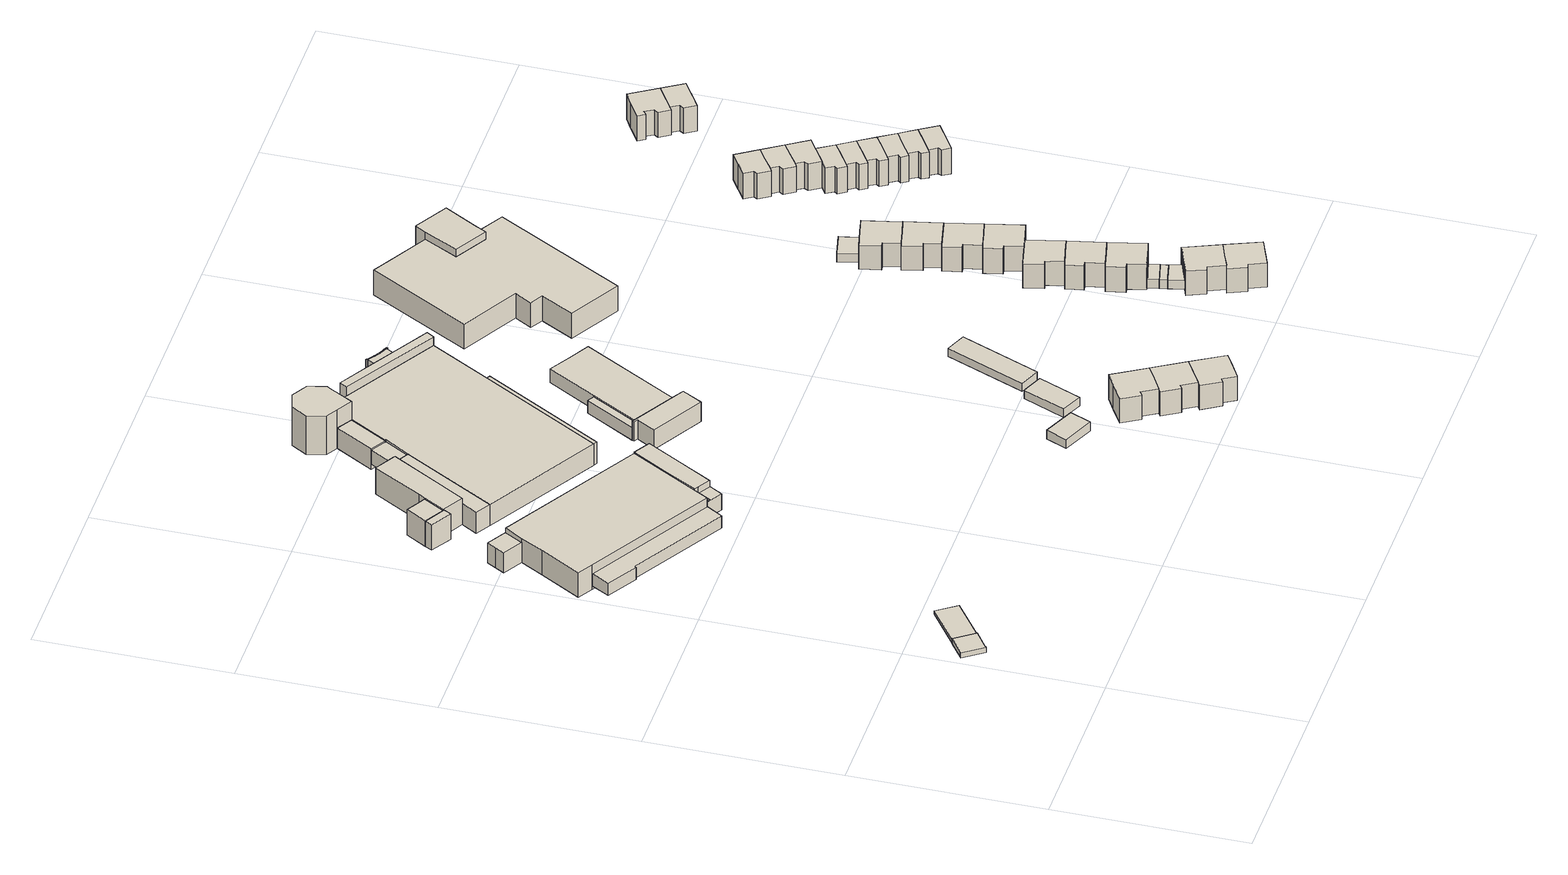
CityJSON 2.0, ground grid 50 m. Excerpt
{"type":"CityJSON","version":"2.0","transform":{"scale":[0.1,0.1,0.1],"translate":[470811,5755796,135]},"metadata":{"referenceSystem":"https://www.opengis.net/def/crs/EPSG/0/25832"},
"CityObjects":{
"building1":{"type":"Building","attributes":{"Gemeindeschluessel":"05711000","BezugspunktDach":"2000","function":"51009_1610","measuredHeight":1.53},"address":[{"country":"Germany"}],"geometry":[{"type":"Solid","lod":"1","boundaries":[[[[0,1,2,3,4,5,6]],[[7,8,9,10,11,12,13]],[[7,13,6,5]],[[8,7,5,4]],[[9,8,4,3]],[[10,9,3,2]],[[11,10,2,1]],[[12,11,1,0]],[[13,12,0,6]]]]}]},
"building2":{"type":"Building","attributes":{"Gemeindeschluessel":"05711000","BezugspunktDach":"2000","function":"31001_2010","measuredHeight":1.62},"address":[{"country":"Germany","locality":"Bielefeld","thoroughfareNumber":"6","thoroughfareName":"Industriestraße"}],"geometry":[{"type":"Solid","lod":"1","boundaries":[[[[14,15,16,17]],[[18,19,20,21]],[[18,21,17,16]],[[19,18,16,15]],[[20,19,15,14]],[[21,20,14,17]]]]}]},
"building3":{"type":"Building","attributes":{"Gemeindeschluessel":"05711000","function":"31001_2010"},"address":[{"country":"Germany","locality":"Bielefeld","thoroughfareNumber":"8","thoroughfareName":"Industriestraße"}],"children":["building3-1","building3-2","building3-3","building3-4"]},
"building3-1":{"type":"BuildingPart","attributes":{"BezugspunktDach":"2000","measuredHeight":9.18},"parents":["building3"],"geometry":[{"type":"Solid","lod":"1","boundaries":[[[[22,23,24,25,26,27,28,29,30,31,32,33]],[[34,35,36,37,38,39,40,41,42,43,44,45]],[[34,45,33,32]],[[35,34,32,31]],[[36,35,31,30]],[[37,36,30,29]],[[38,37,29,28]],[[39,38,28,27]],[[40,39,27,26]],[[41,40,26,25]],[[42,41,25,24]],[[43,42,24,23]],[[44,43,23,22]],[[45,44,22,33]]]]}]},
"building3-2":{"type":"BuildingPart","attributes":{"BezugspunktDach":"2000","measuredHeight":6.31},"parents":["building3"],"geometry":[{"type":"Solid","lod":"1","boundaries":[[[[46,47,48,49,50,51]],[[38,52,53,54,39,55]],[[38,55,51,50]],[[52,38,50,49]],[[53,52,49,48]],[[54,53,48,47]],[[39,54,47,46]],[[55,39,46,51]]]]}]},
"building3-3":{"type":"BuildingPart","attributes":{"BezugspunktDach":"2000","measuredHeight":3.59},"address":[{"country":"Germany","locality":"Bielefeld","thoroughfareNumber":"8","thoroughfareName":"Industriestraße"}],"parents":["building3"],"geometry":[{"type":"Solid","lod":"1","boundaries":[[[[56,57,58,59,60,61]],[[62,63,64,65,66,67]],[[62,67,61,60]],[[63,62,60,59]],[[64,63,59,58]],[[65,64,58,57]],[[66,65,57,56]],[[67,66,56,61]]]]}]},
"building3-4":{"type":"BuildingPart","attributes":{"BezugspunktDach":"2000","measuredHeight":4.69},"address":[{"country":"Germany","locality":"Bielefeld","thoroughfareNumber":"8","thoroughfareName":"Industriestraße"}],"parents":["building3"],"geometry":[{"type":"Solid","lod":"1","boundaries":[[[[68,69,70,71]],[[72,73,74,75]],[[72,75,71,70]],[[73,72,70,69]],[[74,73,69,68]],[[75,74,68,71]]]]}]},
"building4":{"type":"Building","attributes":{"Gemeindeschluessel":"05711000","function":"51009_1610"},"address":[{"country":"Germany"}],"children":["building4-1","building4-2"]},
"building4-1":{"type":"BuildingPart","attributes":{"BezugspunktDach":"2000","measuredHeight":7.97},"parents":["building4"],"geometry":[{"type":"Solid","lod":"1","boundaries":[[[[76,77,78,79,80,81,82]],[[83,84,85,86,87,88,89]],[[83,89,82,81]],[[84,83,81,80]],[[85,84,80,79]],[[86,85,79,78]],[[87,86,78,77]],[[88,87,77,76]],[[89,88,76,82]]]]}]},
"building4-2":{"type":"BuildingPart","attributes":{"BezugspunktDach":"2000","measuredHeight":4.67},"parents":["building4"],"geometry":[{"type":"Solid","lod":"1","boundaries":[[[[90,91,92,93,94,95]],[[96,97,98,99,84,83]],[[96,83,95,94]],[[97,96,94,93]],[[98,97,93,92]],[[99,98,92,91]],[[84,99,91,90]],[[83,84,90,95]]]]}]},
"building5":{"type":"Building","attributes":{"Gemeindeschluessel":"05711000","function":"31001_2010"},"address":[{"country":"Germany","locality":"Bielefeld","thoroughfareNumber":"12","thoroughfareName":"Industriestraße"}],"children":["building5-1","building5-2","building5-3","building5-4","building5-5","building5-6","building5-7","building5-8","building5-9","building5-10","building5-11","building5-12","building5-13"]},
"building5-1":{"type":"BuildingPart","attributes":{"BezugspunktDach":"2000","measuredHeight":6.26},"parents":["building5"],"geometry":[{"type":"Solid","lod":"1","boundaries":[[[[100,101,102,103,104,105,106,107,108]],[[109,110,111,112,113,114,115,116,117]],[[109,117,108,107]],[[110,109,107,106]],[[111,110,106,105]],[[112,111,105,104]],[[113,112,104,103]],[[114,113,103,102]],[[115,114,102,101]],[[116,115,101,100]],[[117,116,100,108]]]]}]},
"building5-2":{"type":"BuildingPart","attributes":{"BezugspunktDach":"2000","measuredHeight":6.13},"parents":["building5"],"geometry":[{"type":"Solid","lod":"1","boundaries":[[[[118,119,120,121,122]],[[110,123,124,125,111]],[[110,111,122,121]],[[123,110,121,120]],[[124,123,120,119]],[[125,124,119,118]],[[111,125,118,122]]]]}]},
"building5-3":{"type":"BuildingPart","attributes":{"BezugspunktDach":"2000","measuredHeight":6.28},"parents":["building5"],"geometry":[{"type":"Solid","lod":"1","boundaries":[[[[108,107,126,127]],[[128,109,117,129]],[[128,129,127,126]],[[109,128,126,107]],[[117,109,107,108]],[[129,117,108,127]]]]}]},
"building5-4":{"type":"BuildingPart","attributes":{"BezugspunktDach":"2000","measuredHeight":8.84},"parents":["building5"],"geometry":[{"type":"Solid","lod":"1","boundaries":[[[[130,131,132,133,134,135]],[[116,115,136,137,138,139]],[[116,139,135,134]],[[115,116,134,133]],[[136,115,133,132]],[[137,136,132,131]],[[138,137,131,130]],[[139,138,130,135]]]]}]},
"building5-5":{"type":"BuildingPart","attributes":{"BezugspunktDach":"2000","measuredHeight":7.76},"parents":["building5"],"geometry":[{"type":"Solid","lod":"1","boundaries":[[[[140,141,142,143,144,145,146,147]],[[124,148,149,150,151,152,153,125]],[[124,125,147,146]],[[148,124,146,145]],[[149,148,145,144]],[[150,149,144,143]],[[151,150,143,142]],[[152,151,142,141]],[[153,152,141,140]],[[125,153,140,147]]]]}]},
"building5-6":{"type":"BuildingPart","attributes":{"BezugspunktDach":"2000","measuredHeight":7.44},"parents":["building5"],"geometry":[{"type":"Solid","lod":"1","boundaries":[[[[154,155,156,157,158]],[[149,159,160,161,150]],[[149,150,158,157]],[[159,149,157,156]],[[160,159,156,155]],[[161,160,155,154]],[[150,161,154,158]]]]}]},
"building5-7":{"type":"BuildingPart","attributes":{"BezugspunktDach":"2000","measuredHeight":7.43},"parents":["building5"],"geometry":[{"type":"Solid","lod":"1","boundaries":[[[[156,162,163,164]],[[165,166,159,148]],[[165,148,164,163]],[[166,165,163,162]],[[159,166,162,156]],[[148,159,156,164]]]]}]},
"building5-8":{"type":"BuildingPart","attributes":{"BezugspunktDach":"2000","measuredHeight":5.98},"parents":["building5"],"geometry":[{"type":"Solid","lod":"1","boundaries":[[[[167,168,169,170]],[[113,171,172,173]],[[113,173,170,169]],[[171,113,169,168]],[[172,171,168,167]],[[173,172,167,170]]]]}]},
"building5-9":{"type":"BuildingPart","attributes":{"BezugspunktDach":"2000","measuredHeight":11.4},"parents":["building5"],"geometry":[{"type":"Solid","lod":"1","boundaries":[[[[174,175,176,177,178,179,180,181,182]],[[114,173,172,183,184,185,186,187,188]],[[114,188,182,181]],[[173,114,181,180]],[[172,173,180,179]],[[183,172,179,178]],[[184,183,178,177]],[[185,184,177,176]],[[186,185,176,175]],[[187,186,175,174]],[[188,187,174,182]]]]}]},
"building5-10":{"type":"BuildingPart","attributes":{"BezugspunktDach":"2000","measuredHeight":8.79},"parents":["building5"],"geometry":[{"type":"Solid","lod":"1","boundaries":[[[[189,190,191,192,193,194,195,196,197,198,199,200,201,202,203]],[[138,137,204,205,206,207,208,209,210,211,212,213,214,215,216]],[[138,216,203,202]],[[137,138,202,201]],[[204,137,201,200]],[[205,204,200,199]],[[206,205,199,198]],[[207,206,198,197]],[[208,207,197,196]],[[209,208,196,195]],[[210,209,195,194]],[[211,210,194,193]],[[212,211,193,192]],[[213,212,192,191]],[[214,213,191,190]],[[215,214,190,189]],[[216,215,189,203]]]]}]},
"building5-11":{"type":"BuildingPart","attributes":{"BezugspunktDach":"2000","measuredHeight":3.39},"address":[{"country":"Germany","locality":"Bielefeld","thoroughfareNumber":"12","thoroughfareName":"Industriestraße"}],"parents":["building5"],"geometry":[{"type":"Solid","lod":"1","boundaries":[[[[217,218,219,220,221]],[[222,223,224,225,226]],[[222,226,221,220]],[[223,222,220,219]],[[224,223,219,218]],[[225,224,218,217]],[[226,225,217,221]]]]}]},
"building5-12":{"type":"BuildingPart","attributes":{"BezugspunktDach":"2000","measuredHeight":7.28},"address":[{"country":"Germany","locality":"Bielefeld","thoroughfareNumber":"12","thoroughfareName":"Industriestraße"}],"parents":["building5"],"geometry":[{"type":"Solid","lod":"1","boundaries":[[[[227,228,229,230,231,232,233,234,235,236,237,238,239,240,241,242,243,200,199,198,197,196,195,194,193,192,191,190,189,203,244,245,246]],[[247,248,249,250,251,252,253,254,255,256,257,258,259,260,261,262,263,264,265,266,267,268,269,270,271,272,273,274,275,276,277,278,279]],[[247,279,246,245]],[[248,247,245,244]],[[249,248,244,203]],[[250,249,203,189]],[[251,250,189,190]],[[252,251,190,191]],[[253,252,191,192]],[[254,253,192,193]],[[255,254,193,194]],[[256,255,194,195]],[[257,256,195,196]],[[258,257,196,197]],[[259,258,197,198]],[[260,259,198,199]],[[261,260,199,200]],[[262,261,200,243]],[[263,262,243,242]],[[264,263,242,241]],[[265,264,241,240]],[[266,265,240,239]],[[267,266,239,238]],[[268,267,238,237]],[[269,268,237,236]],[[270,269,236,235]],[[271,270,235,234]],[[272,271,234,233]],[[273,272,233,232]],[[274,273,232,231]],[[275,274,231,230]],[[276,275,230,229]],[[277,276,229,228]],[[278,277,228,227]],[[279,278,227,246]]]]}]},
"building5-13":{"type":"BuildingPart","attributes":{"BezugspunktDach":"2000","measuredHeight":4.72},"address":[{"country":"Germany","locality":"Bielefeld","thoroughfareNumber":"12","thoroughfareName":"Industriestraße"}],"parents":["building5"],"geometry":[{"type":"Solid","lod":"1","boundaries":[[[[280,281,282,283]],[[284,285,286,287]],[[284,287,283,282]],[[285,284,282,281]],[[286,285,281,280]],[[287,286,280,283]]]]}]},
"building6":{"type":"Building","attributes":{"Gemeindeschluessel":"05711000","BezugspunktDach":"2000","function":"31001_2460","measuredHeight":2.62},"address":[{"country":"Germany"}],"geometry":[{"type":"Solid","lod":"1","boundaries":[[[[288,289,290,291]],[[292,293,294,295]],[[292,295,291,290]],[[293,292,290,289]],[[294,293,289,288]],[[295,294,288,291]]]]}]},
"building7":{"type":"Building","attributes":{"Gemeindeschluessel":"05711000","function":"31001_2100"},"address":[{"country":"Germany","locality":"Bielefeld","thoroughfareNumber":"3","thoroughfareName":"Henleinstraße"}],"children":["building7-1","building7-2"]},
"building7-1":{"type":"BuildingPart","attributes":{"BezugspunktDach":"2000","measuredHeight":5.73},"parents":["building7"],"geometry":[{"type":"Solid","lod":"1","boundaries":[[[[296,297,298,299,300,301,302,303]],[[304,305,306,307,308,309,310,311]],[[304,311,303,302]],[[305,304,302,301]],[[306,305,301,300]],[[307,306,300,299]],[[308,307,299,298]],[[309,308,298,297]],[[310,309,297,296]],[[311,310,296,303]]]]}]},
"building7-2":{"type":"BuildingPart","attributes":{"BezugspunktDach":"2000","measuredHeight":3.79},"parents":["building7"],"geometry":[{"type":"Solid","lod":"1","boundaries":[[[[312,313,314,315]],[[309,308,316,317]],[[309,317,315,314]],[[308,309,314,313]],[[316,308,313,312]],[[317,316,312,315]]]]}]},
"building8":{"type":"Building","attributes":{"Gemeindeschluessel":"05711000","BezugspunktDach":"2000","function":"31001_1010","measuredHeight":8.88},"address":[{"country":"Germany","locality":"Bielefeld","thoroughfareNumber":"20","thoroughfareName":"Murgweg"}],"geometry":[{"type":"Solid","lod":"1","boundaries":[[[[318,319,320,321,322,323,324,325]],[[326,327,328,329,330,331,332,333]],[[326,333,325,324]],[[327,326,324,323]],[[328,327,323,322]],[[329,328,322,321]],[[330,329,321,320]],[[331,330,320,319]],[[332,331,319,318]],[[333,332,318,325]]]]}]},
"building9":{"type":"Building","attributes":{"Gemeindeschluessel":"05711000","BezugspunktDach":"2000","function":"31001_2460","measuredHeight":2.52},"address":[{"country":"Germany"}],"geometry":[{"type":"Solid","lod":"1","boundaries":[[[[334,335,336,337]],[[338,339,340,341]],[[338,341,337,336]],[[339,338,336,335]],[[340,339,335,334]],[[341,340,334,337]]]]}]},
"building10":{"type":"Building","attributes":{"Gemeindeschluessel":"05711000","BezugspunktDach":"2000","function":"31001_1010","measuredHeight":8.74},"address":[{"country":"Germany","locality":"Bielefeld","thoroughfareNumber":"18","thoroughfareName":"Murgweg"}],"geometry":[{"type":"Solid","lod":"1","boundaries":[[[[325,324,323,342,343,344,345,346,347]],[[348,349,350,351,352,353,354,355,356]],[[348,356,347,346]],[[349,348,346,345]],[[350,349,345,344]],[[351,350,344,343]],[[352,351,343,342]],[[353,352,342,323]],[[354,353,323,324]],[[355,354,324,325]],[[356,355,325,347]]]]}]},
"building11":{"type":"Building","attributes":{"Gemeindeschluessel":"05711000","BezugspunktDach":"2000","function":"31001_1010","measuredHeight":8.73},"address":[{"country":"Germany","locality":"Bielefeld","thoroughfareNumber":"16","thoroughfareName":"Murgweg"}],"geometry":[{"type":"Solid","lod":"1","boundaries":[[[[347,346,345,357,358,359,360,361,362]],[[363,364,365,366,367,349,348,356,368]],[[363,368,362,361]],[[364,363,361,360]],[[365,364,360,359]],[[366,365,359,358]],[[367,366,358,357]],[[349,367,357,345]],[[348,349,345,346]],[[356,348,346,347]],[[368,356,347,362]]]]}]},
"building12":{"type":"Building","attributes":{"Gemeindeschluessel":"05711000","BezugspunktDach":"2000","function":"31001_2100","measuredHeight":4.69},"address":[{"country":"Germany","locality":"Bielefeld","thoroughfareNumber":"3","thoroughfareName":"Henleinstraße"}],"geometry":[{"type":"Solid","lod":"1","boundaries":[[[[369,370,371,372,373,374,375]],[[376,377,378,379,380,381,382]],[[376,382,375,374]],[[377,376,374,373]],[[378,377,373,372]],[[379,378,372,371]],[[380,379,371,370]],[[381,380,370,369]],[[382,381,369,375]]]]}]},
"building13":{"type":"Building","attributes":{"Gemeindeschluessel":"05711000","BezugspunktDach":"2000","function":"31001_2460","measuredHeight":2.46},"address":[{"country":"Germany"}],"geometry":[{"type":"Solid","lod":"1","boundaries":[[[[383,384,385,386]],[[387,388,389,390]],[[387,390,386,385]],[[388,387,385,384]],[[389,388,384,383]],[[390,389,383,386]]]]}]},
"building14":{"type":"Building","attributes":{"Gemeindeschluessel":"05711000","BezugspunktDach":"2000","function":"31001_2100","measuredHeight":7.25},"address":[{"country":"Germany","locality":"Bielefeld","thoroughfareNumber":"1","thoroughfareName":"Henleinstraße"}],"geometry":[{"type":"Solid","lod":"1","boundaries":[[[[391,392,393,394,395,396,397,398,399,400,401,402]],[[403,404,405,406,407,408,409,410,411,412,413,414]],[[403,414,402,401]],[[404,403,401,400]],[[405,404,400,399]],[[406,405,399,398]],[[407,406,398,397]],[[408,407,397,396]],[[409,408,396,395]],[[410,409,395,394]],[[411,410,394,393]],[[412,411,393,392]],[[413,412,392,391]],[[414,413,391,402]]]]}]},
"building15":{"type":"Building","attributes":{"Gemeindeschluessel":"05711000","BezugspunktDach":"2000","function":"31001_1010","measuredHeight":8.73},"address":[{"country":"Germany","locality":"Bielefeld","thoroughfareNumber":"79","thoroughfareName":"Mainweg"}],"geometry":[{"type":"Solid","lod":"1","boundaries":[[[[415,416,417,418,419,420,421,422,423,424,425]],[[426,427,428,429,430,431,432,433,434,435,436]],[[426,436,425,424]],[[427,426,424,423]],[[428,427,423,422]],[[429,428,422,421]],[[430,429,421,420]],[[431,430,420,419]],[[432,431,419,418]],[[433,432,418,417]],[[434,433,417,416]],[[435,434,416,415]],[[436,435,415,425]]]]}]},
"building16":{"type":"Building","attributes":{"Gemeindeschluessel":"05711000","BezugspunktDach":"2000","function":"31001_2460","measuredHeight":2.53},"address":[{"country":"Germany","locality":"Bielefeld","thoroughfareNumber":"4","thoroughfareName":"Mainweg"}],"geometry":[{"type":"Solid","lod":"1","boundaries":[[[[437,438,439,440,441,442]],[[432,443,444,445,435,433]],[[432,433,442,441]],[[443,432,441,440]],[[444,443,440,439]],[[445,444,439,438]],[[435,445,438,437]],[[433,435,437,442]]]]}]},
"building17":{"type":"Building","attributes":{"Gemeindeschluessel":"05711000","BezugspunktDach":"2000","function":"51009_1610","measuredHeight":2.51},"address":[{"country":"Germany"}],"geometry":[{"type":"Solid","lod":"1","boundaries":[[[[438,446,447,448,440,439]],[[443,449,450,451,445,444]],[[443,444,439,440]],[[449,443,440,448]],[[450,449,448,447]],[[451,450,447,446]],[[445,451,446,438]],[[444,445,438,439]]]]}]},
"building18":{"type":"Building","attributes":{"Gemeindeschluessel":"05711000","BezugspunktDach":"2000","function":"31001_2460","measuredHeight":2.51},"address":[{"country":"Germany"}],"geometry":[{"type":"Solid","lod":"1","boundaries":[[[[446,452,453,454,448,447]],[[449,455,456,457,451,450]],[[449,450,447,448]],[[455,449,448,454]],[[456,455,454,453]],[[457,456,453,452]],[[451,457,452,446]],[[450,451,446,447]]]]}]},
"building19":{"type":"Building","attributes":{"Gemeindeschluessel":"05711000","BezugspunktDach":"2000","function":"31001_1010","measuredHeight":8.75},"address":[{"country":"Germany","locality":"Bielefeld","thoroughfareNumber":"77","thoroughfareName":"Mainweg"}],"geometry":[{"type":"Solid","lod":"1","boundaries":[[[[423,422,458,459,460,461,462,463,424]],[[464,465,466,467,468,469,428,427,426]],[[464,426,424,463]],[[465,464,463,462]],[[466,465,462,461]],[[467,466,461,460]],[[468,467,460,459]],[[469,468,459,458]],[[428,469,458,422]],[[427,428,422,423]],[[426,427,423,424]]]]}]},
"building20":{"type":"Building","attributes":{"Gemeindeschluessel":"05711000","BezugspunktDach":"2000","function":"31001_1010","measuredHeight":9.05},"address":[{"country":"Germany","locality":"Bielefeld","thoroughfareNumber":"81","thoroughfareName":"Mainweg"}],"geometry":[{"type":"Solid","lod":"1","boundaries":[[[[470,471,472,473,474,475,476,477,478,479,480,481]],[[482,483,484,485,486,487,488,489,490,491,492,493]],[[482,493,481,480]],[[483,482,480,479]],[[484,483,479,478]],[[485,484,478,477]],[[486,485,477,476]],[[487,486,476,475]],[[488,487,475,474]],[[489,488,474,473]],[[490,489,473,472]],[[491,490,472,471]],[[492,491,471,470]],[[493,492,470,481]]]]}]},
"building21":{"type":"Building","attributes":{"Gemeindeschluessel":"05711000","BezugspunktDach":"2000","function":"31001_1010","measuredHeight":8.74},"address":[{"country":"Germany","locality":"Bielefeld","thoroughfareNumber":"83","thoroughfareName":"Mainweg"}],"geometry":[{"type":"Solid","lod":"1","boundaries":[[[[494,495,496,497,498,471,470,481,499]],[[500,501,502,503,504,505,506,507,508]],[[500,508,499,481]],[[501,500,481,470]],[[502,501,470,471]],[[503,502,471,498]],[[504,503,498,497]],[[505,504,497,496]],[[506,505,496,495]],[[507,506,495,494]],[[508,507,494,499]]]]}]},
"building22":{"type":"Building","attributes":{"Gemeindeschluessel":"05711000","BezugspunktDach":"2000","function":"31001_1010","measuredHeight":8.76},"address":[{"country":"Germany","locality":"Bielefeld","thoroughfareNumber":"85","thoroughfareName":"Mainweg"}],"geometry":[{"type":"Solid","lod":"1","boundaries":[[[[509,510,511,512,513,495,494,499,514]],[[508,507,506,515,516,517,518,519,520]],[[508,520,514,499]],[[507,508,499,494]],[[506,507,494,495]],[[515,506,495,513]],[[516,515,513,512]],[[517,516,512,511]],[[518,517,511,510]],[[519,518,510,509]],[[520,519,509,514]]]]}]},
"building23":{"type":"Building","attributes":{"Gemeindeschluessel":"05711000","BezugspunktDach":"2000","function":"31001_1010","measuredHeight":8.94},"address":[{"country":"Germany","locality":"Bielefeld","thoroughfareNumber":"87","thoroughfareName":"Mainweg"}],"geometry":[{"type":"Solid","lod":"1","boundaries":[[[[521,522,523,524,525,526,527,528,529,530]],[[531,532,520,519,533,534,535,536,537,538]],[[531,538,530,529]],[[532,531,529,528]],[[520,532,528,527]],[[519,520,527,526]],[[533,519,526,525]],[[534,533,525,524]],[[535,534,524,523]],[[536,535,523,522]],[[537,536,522,521]],[[538,537,521,530]]]]}]},
"building24":{"type":"Building","attributes":{"Gemeindeschluessel":"05711000","BezugspunktDach":"2000","function":"31001_1010","measuredHeight":8.71},"address":[{"country":"Germany","locality":"Bielefeld","thoroughfareNumber":"89","thoroughfareName":"Mainweg"}],"geometry":[{"type":"Solid","lod":"1","boundaries":[[[[539,540,541,542,543,522,521,530,544]],[[545,546,547,548,549,550,551,552,553]],[[545,553,544,530]],[[546,545,530,521]],[[547,546,521,522]],[[548,547,522,543]],[[549,548,543,542]],[[550,549,542,541]],[[551,550,541,540]],[[552,551,540,539]],[[553,552,539,544]]]]}]},
"building25":{"type":"Building","attributes":{"Gemeindeschluessel":"05711000","BezugspunktDach":"2000","function":"31001_1010","measuredHeight":8.71},"address":[{"country":"Germany","locality":"Bielefeld","thoroughfareNumber":"91","thoroughfareName":"Mainweg"}],"geometry":[{"type":"Solid","lod":"1","boundaries":[[[[554,555,556,557,558,540,539,544,559]],[[553,552,551,560,561,562,563,564,565]],[[553,565,559,544]],[[552,553,544,539]],[[551,552,539,540]],[[560,551,540,558]],[[561,560,558,557]],[[562,561,557,556]],[[563,562,556,555]],[[564,563,555,554]],[[565,564,554,559]]]]}]},
"building26":{"type":"Building","attributes":{"Gemeindeschluessel":"05711000","BezugspunktDach":"2000","function":"31001_1010","measuredHeight":8.65},"address":[{"country":"Germany","locality":"Bielefeld","thoroughfareNumber":"93","thoroughfareName":"Mainweg"}],"geometry":[{"type":"Solid","lod":"1","boundaries":[[[[566,567,568,569,570,571,572,573,574,575]],[[565,564,563,576,577,578,579,580,581,582]],[[565,582,575,574]],[[564,565,574,573]],[[563,564,573,572]],[[576,563,572,571]],[[577,576,571,570]],[[578,577,570,569]],[[579,578,569,568]],[[580,579,568,567]],[[581,580,567,566]],[[582,581,566,575]]]]}]},
"building27":{"type":"Building","attributes":{"Gemeindeschluessel":"05711000","BezugspunktDach":"2000","function":"31001_2460","measuredHeight":2.52},"address":[{"country":"Germany","locality":"Bielefeld","thoroughfareNumber":"6","thoroughfareName":"Mainweg"}],"geometry":[{"type":"Solid","lod":"1","boundaries":[[[[583,584,585,586]],[[587,588,589,590]],[[587,590,586,585]],[[588,587,585,584]],[[589,588,584,583]],[[590,589,583,586]]]]}]},
"building28":{"type":"Building","attributes":{"Gemeindeschluessel":"05711000","BezugspunktDach":"2000","function":"31001_1010","measuredHeight":6.56},"address":[{"country":"Germany","locality":"Bielefeld","thoroughfareNumber":"1","thoroughfareName":"Henleinstraße"}],"geometry":[{"type":"Solid","lod":"1","boundaries":[[[[591,592,593,594,595,596]],[[597,598,599,600,601,602]],[[597,602,596,595]],[[598,597,595,594]],[[599,598,594,593]],[[600,599,593,592]],[[601,600,592,591]],[[602,601,591,596]]]]}]},
"building29":{"type":"Building","attributes":{"Gemeindeschluessel":"05711000","BezugspunktDach":"2000","function":"31001_1010","measuredHeight":9.27},"address":[{"country":"Germany","locality":"Bielefeld","thoroughfareNumber":"17","thoroughfareName":"Nagoldweg"}],"geometry":[{"type":"Solid","lod":"1","boundaries":[[[[603,604,605,606,607,608,609,610,611]],[[612,613,614,615,616,617,618,619,620]],[[612,620,611,610]],[[613,612,610,609]],[[614,613,609,608]],[[615,614,608,607]],[[616,615,607,606]],[[617,616,606,605]],[[618,617,605,604]],[[619,618,604,603]],[[620,619,603,611]]]]}]},
"building30":{"type":"Building","attributes":{"Gemeindeschluessel":"05711000","BezugspunktDach":"2000","function":"31001_1010","measuredHeight":9.29},"address":[{"country":"Germany","locality":"Bielefeld","thoroughfareNumber":"15","thoroughfareName":"Nagoldweg"}],"geometry":[{"type":"Solid","lod":"1","boundaries":[[[[621,622,604,603,611,623,624,625,626]],[[627,628,629,630,631,632,633,634,635]],[[627,635,626,625]],[[628,627,625,624]],[[629,628,624,623]],[[630,629,623,611]],[[631,630,611,603]],[[632,631,603,604]],[[633,632,604,622]],[[634,633,622,621]],[[635,634,621,626]]]]}]},
"building31":{"type":"Building","attributes":{"Gemeindeschluessel":"05711000","BezugspunktDach":"2000","function":"31001_1010","measuredHeight":9.23},"address":[{"country":"Germany","locality":"Bielefeld","thoroughfareNumber":"11","thoroughfareName":"Nagoldweg"}],"geometry":[{"type":"Solid","lod":"1","boundaries":[[[[636,637,638,639,640,641,642,643,644,645]],[[646,647,648,649,650,651,652,653,654,655]],[[646,655,645,644]],[[647,646,644,643]],[[648,647,643,642]],[[649,648,642,641]],[[650,649,641,640]],[[651,650,640,639]],[[652,651,639,638]],[[653,652,638,637]],[[654,653,637,636]],[[655,654,636,645]]]]}]},
"building32":{"type":"Building","attributes":{"Gemeindeschluessel":"05711000","BezugspunktDach":"2000","function":"31001_1010","measuredHeight":9.23},"address":[{"country":"Germany","locality":"Bielefeld","thoroughfareNumber":"9","thoroughfareName":"Nagoldweg"}],"geometry":[{"type":"Solid","lod":"1","boundaries":[[[[656,657,637,636,645,658,659,660,661]],[[662,663,664,655,654,653,665,666,667]],[[662,667,661,660]],[[663,662,660,659]],[[664,663,659,658]],[[655,664,658,645]],[[654,655,645,636]],[[653,654,636,637]],[[665,653,637,657]],[[666,665,657,656]],[[667,666,656,661]]]]}]},
"building33":{"type":"Building","attributes":{"Gemeindeschluessel":"05711000","BezugspunktDach":"2000","function":"31001_1010","measuredHeight":9.54},"address":[{"country":"Germany","locality":"Bielefeld","thoroughfareNumber":"13","thoroughfareName":"Nagoldweg"}],"geometry":[{"type":"Solid","lod":"1","boundaries":[[[[668,669,622,621,626,670,671,672,673]],[[650,674,675,676,677,678,679,652,680]],[[650,680,673,672]],[[674,650,672,671]],[[675,674,671,670]],[[676,675,670,626]],[[677,676,626,621]],[[678,677,621,622]],[[679,678,622,669]],[[652,679,669,668]],[[680,652,668,673]]]]}]},
"building34":{"type":"Building","attributes":{"Gemeindeschluessel":"05711000","BezugspunktDach":"2000","function":"31001_1010","measuredHeight":9.26},"address":[{"country":"Germany","locality":"Bielefeld","thoroughfareNumber":"7","thoroughfareName":"Nagoldweg"}],"geometry":[{"type":"Solid","lod":"1","boundaries":[[[[681,682,657,656,661,683,684,685,686]],[[687,688,689,667,666,665,690,691,692]],[[687,692,686,685]],[[688,687,685,684]],[[689,688,684,683]],[[667,689,683,661]],[[666,667,661,656]],[[665,666,656,657]],[[690,665,657,682]],[[691,690,682,681]],[[692,691,681,686]]]]}]},
"building35":{"type":"Building","attributes":{"Gemeindeschluessel":"05711000","BezugspunktDach":"2000","function":"31001_1010","measuredHeight":9.29},"address":[{"country":"Germany","locality":"Bielefeld","thoroughfareNumber":"5","thoroughfareName":"Nagoldweg"}],"geometry":[{"type":"Solid","lod":"1","boundaries":[[[[693,694,682,681,686,695,696,697,698]],[[699,700,701,702,703,704,705,706,707]],[[699,707,698,697]],[[700,699,697,696]],[[701,700,696,695]],[[702,701,695,686]],[[703,702,686,681]],[[704,703,681,682]],[[705,704,682,694]],[[706,705,694,693]],[[707,706,693,698]]]]}]},
"building36":{"type":"Building","attributes":{"Gemeindeschluessel":"05711000","BezugspunktDach":"2000","function":"31001_1010","measuredHeight":9.27},"address":[{"country":"Germany","locality":"Bielefeld","thoroughfareNumber":"3","thoroughfareName":"Nagoldweg"}],"geometry":[{"type":"Solid","lod":"1","boundaries":[[[[708,709,694,693,698,710,711,712,713]],[[714,715,716,707,706,705,717,718,719]],[[714,719,713,712]],[[715,714,712,711]],[[716,715,711,710]],[[707,716,710,698]],[[706,707,698,693]],[[705,706,693,694]],[[717,705,694,709]],[[718,717,709,708]],[[719,718,708,713]]]]}]},
"building37":{"type":"Building","attributes":{"Gemeindeschluessel":"05711000","BezugspunktDach":"2000","function":"31001_1010","measuredHeight":9.27},"address":[{"country":"Germany","locality":"Bielefeld","thoroughfareNumber":"1","thoroughfareName":"Nagoldweg"}],"geometry":[{"type":"Solid","lod":"1","boundaries":[[[[720,709,708,713,721,722,723,724]],[[725,726,727,719,718,717,728,729]],[[725,729,724,723]],[[726,725,723,722]],[[727,726,722,721]],[[719,727,721,713]],[[718,719,713,708]],[[717,718,708,709]],[[728,717,709,720]],[[729,728,720,724]]]]}]},
"building38":{"type":"Building","attributes":{"Gemeindeschluessel":"05711000","BezugspunktDach":"2000","function":"31001_1010","measuredHeight":9.16},"address":[{"country":"Germany","locality":"Bielefeld","thoroughfareNumber":"29","thoroughfareName":"Nagoldweg"}],"geometry":[{"type":"Solid","lod":"1","boundaries":[[[[730,731,732,733,734,735,736,737,738,739,740]],[[741,742,743,744,745,746,747,748,749,750,751]],[[741,751,740,739]],[[742,741,739,738]],[[743,742,738,737]],[[744,743,737,736]],[[745,744,736,735]],[[746,745,735,734]],[[747,746,734,733]],[[748,747,733,732]],[[749,748,732,731]],[[750,749,731,730]],[[751,750,730,740]]]]}]},
"building39":{"type":"Building","attributes":{"Gemeindeschluessel":"05711000","BezugspunktDach":"2000","function":"31001_1010","measuredHeight":9.32},"address":[{"country":"Germany","locality":"Bielefeld","thoroughfareNumber":"27","thoroughfareName":"Nagoldweg"}],"geometry":[{"type":"Solid","lod":"1","boundaries":[[[[752,753,739,738,737,754,755,756,757]],[[758,759,760,761,762,763,764,765,766]],[[758,766,757,756]],[[759,758,756,755]],[[760,759,755,754]],[[761,760,754,737]],[[762,761,737,738]],[[763,762,738,739]],[[764,763,739,753]],[[765,764,753,752]],[[766,765,752,757]]]]}]}
},
"vertices":[
[26,364,17],[23,362,17],[60,310,17],[63,312,17],[62,313,17],[109,346,17],[72,397,17],[109,346,2],[62,313,2],[63,312,2],[60,310,2],[23,362,2],[26,364,2],[72,397,2],
[172,469,13],[72,397,13],[109,346,13],[208,418,13],[109,346,3],[72,397,3],[172,469,3],[208,418,3],
[376,1087,77],[395,1120,77],[432,1183,77],[436,1191,77],[498,1298,77],[131,1511,77],[103,1463,77],[69,1404,77],[6,1297,77],[45,1274,77],[374,1084,77],[374,1085,77],[374,1084,5],[45,1274,5],[6,1297,5],[69,1404,5],[103,1463,5],[131,1511,5],[498,1298,5],[436,1191,5],[432,1183,5],[395,1120,5],[376,1087,5],[374,1085,5],
[131,1511,64],[80,1541,64],[66,1517,64],[52,1493,64],[103,1463,64],[117,1487,64],[52,1493,5],[66,1517,5],[80,1541,5],[117,1487,5],
[18,1227,52],[97,1181,52],[100,1185,52],[348,1041,52],[374,1084,52],[45,1274,52],[374,1084,16],[348,1041,16],[100,1185,16],[97,1181,16],[18,1227,16],[45,1274,16],
[395,1120,65],[376,1087,65],[386,1081,65],[405,1114,65],[386,1081,18],[376,1087,18],[395,1120,18],[405,1114,18],
[540,1272,81],[498,1297,81],[446,1208,81],[395,1120,81],[405,1114,81],[437,1095,81],[489,1184,81],[437,1095,17],[405,1114,17],[395,1120,17],[446,1208,17],[498,1297,17],[540,1272,17],[489,1184,17],
[405,1114,64],[386,1081,64],[376,1087,64],[374,1085,64],[416,1060,64],[437,1095,64],[416,1060,17],[374,1085,17],[376,1087,17],[386,1081,17],
[781,1870,77],[534,2014,77],[486,2042,77],[391,1879,77],[392,1879,77],[352,1812,77],[212,1572,77],[508,1400,77],[691,1714,77],[508,1400,14],[212,1572,14],[352,1812,14],[392,1879,14],[391,1879,14],[486,2042,14],[534,2014,14],[781,1870,14],[691,1714,14],
[314,1834,76],[198,1636,76],[173,1595,76],[212,1572,76],[352,1812,76],[173,1595,14],[198,1636,14],[314,1834,14],
[517,1395,77],[700,1709,77],[517,1395,14],[700,1709,14],
[696,1946,103],[643,1977,103],[546,2034,103],[534,2014,103],[781,1870,103],[793,1889,103],[546,2034,14],[643,1977,14],[696,1946,14],[793,1889,14],
[311,1836,92],[259,1866,92],[184,1738,92],[175,1722,92],[143,1668,92],[145,1666,92],[198,1636,92],[314,1834,92],[145,1666,14],[143,1668,14],[175,1722,14],[184,1738,14],[259,1866,14],[311,1836,14],
[158,1731,89],[123,1751,89],[91,1697,89],[143,1668,89],[175,1722,89],[91,1697,14],[123,1751,14],[158,1731,14],
[81,1679,89],[135,1647,89],[145,1666,89],[135,1647,14],[81,1679,14],
[409,2002,74],[350,1903,74],[391,1879,74],[449,1978,74],[350,1903,14],[409,2002,14],[449,1978,14],
[479,2097,128],[437,2121,128],[391,2108,128],[366,2067,128],[379,2020,128],[409,2002,128],[449,1978,128],[486,2042,128],[491,2050,128],[379,2020,14],[366,2067,14],[391,2108,14],[437,2121,14],[479,2097,14],[491,2050,14],
[702,1967,102],[697,1969,102],[693,1971,102],[688,1973,102],[683,1975,102],[679,1978,102],[676,1980,102],[671,1983,102],[666,1987,102],[661,1990,102],[656,1994,102],[654,1996,102],[643,1977,102],[696,1946,102],[707,1965,102],[654,1996,14],[656,1994,14],[661,1990,14],[666,1987,14],[671,1983,14],[676,1980,14],[679,1978,14],[683,1975,14],[688,1973,14],[693,1971,14],[697,1969,14],[702,1967,14],[707,1965,14],
[177,1742,62],[162,1738,62],[158,1731,62],[175,1722,62],[184,1738,62],[175,1722,28],[158,1731,28],[162,1738,28],[177,1742,28],[184,1738,28],
[709,1967,102],[704,1969,102],[699,1971,102],[696,1972,102],[693,1974,102],[688,1976,102],[683,1979,102],[680,1980,102],[678,1981,102],[673,1985,102],[668,1988,102],[666,1990,102],[664,1992,102],[659,1995,102],[654,1999,102],[652,2001,102],[650,1999,102],[709,1964,102],[711,1963,102],[712,1966,102],[711,1963,29],[709,1964,29],[707,1965,29],[702,1967,29],[697,1969,29],[693,1971,29],[688,1973,29],[683,1975,29],[679,1978,29],[676,1980,29],[671,1983,29],[666,1987,29],[661,1990,29],[656,1994,29],[654,1996,29],[650,1999,29],[652,2001,29],[654,1999,29],[659,1995,29],[664,1992,29],[666,1990,29],[668,1988,29],[673,1985,29],[678,1981,29],[680,1980,29],[683,1979,29],[688,1976,29],[693,1974,29],[696,1972,29],[699,1971,29],[704,1969,29],[709,1967,29],[712,1966,29],
[350,1903,72],[311,1836,72],[352,1812,72],[392,1879,72],[352,1812,30],[311,1836,30],[350,1903,30],[392,1879,30],
[892,394,44],[868,339,44],[951,303,44],[974,358,44],[951,303,18],[868,339,18],[892,394,18],[974,358,18],
[747,1263,77],[637,1326,77],[620,1336,77],[618,1331,77],[628,1325,77],[600,1277,77],[736,1200,77],[766,1252,77],[736,1200,20],[600,1277,20],[628,1325,20],[618,1331,20],[620,1336,20],[637,1326,20],[747,1263,20],[766,1252,20],
[695,1467,58],[620,1336,58],[637,1326,58],[712,1457,58],[695,1467,20],[712,1457,20],
[1085,296,89],[1048,274,89],[1000,245,89],[1028,198,89],[1039,205,89],[1063,166,89],[1100,188,89],[1137,210,89],[1100,188,17],[1063,166,17],[1039,205,17],[1028,198,17],[1000,245,17],[1048,274,17],[1085,296,17],[1137,210,17],
[1030,488,44],[983,378,44],[1038,354,44],[1085,465,44],[1038,354,19],[983,378,19],[1030,488,19],[1085,465,19],
[1052,160,89],[1079,115,89],[1089,121,89],[1112,83,89],[1149,106,89],[1186,128,89],[1149,106,18],[1112,83,18],[1089,121,18],[1079,115,18],[1052,160,18],[1063,166,18],[1100,188,18],[1137,210,18],[1186,128,18],
[1101,77,89],[1131,28,89],[1141,35,89],[1161,1,89],[1198,23,89],[1235,45,89],[1198,23,18],[1161,1,18],[1141,35,18],[1131,28,18],[1101,77,18],[1235,45,18],
[840,1553,62],[786,1585,62],[712,1457,62],[637,1326,62],[692,1294,62],[747,1263,62],[895,1522,62],[747,1263,21],[692,1294,21],[637,1326,21],[712,1457,21],[786,1585,21],[840,1553,21],[895,1522,21],
[1140,706,45],[1054,500,45],[1107,478,45],[1193,684,45],[1107,478,21],[1054,500,21],[1140,706,21],[1193,684,21],
[1177,2001,80],[1026,2086,80],[877,1822,80],[1028,1737,80],[1002,1693,80],[1035,1674,80],[987,1588,80],[1121,1512,80],[1311,1850,80],[1232,1895,80],[1215,1863,80],[1129,1912,80],[1215,1863,7],[1232,1895,7],[1311,1850,7],[1121,1512,7],[987,1588,7],[1035,1674,7],[1002,1693,7],[1028,1737,7],[877,1822,7],[1026,2086,7],[1177,2001,7],[1129,1912,7],
[1605,261,91],[1576,250,91],[1556,242,91],[1549,239,91],[1526,230,91],[1544,183,91],[1556,187,91],[1574,143,91],[1612,159,91],[1651,174,91],[1614,265,91],[1651,174,20],[1612,159,20],[1574,143,20],[1556,187,20],[1544,183,20],[1526,230,20],[1549,239,20],[1556,242,20],[1576,250,20],[1605,261,20],[1614,265,20],
[1605,261,46],[1597,291,46],[1548,280,46],[1539,278,46],[1549,239,46],[1556,242,46],[1539,278,20],[1548,280,20],[1597,291,20],
[1593,311,46],[1543,299,46],[1535,297,46],[1535,297,20],[1543,299,20],[1593,311,20],
[1586,339,46],[1537,328,46],[1528,326,46],[1528,326,20],[1537,328,20],[1586,339,20],
[1561,139,91],[1580,92,91],[1592,96,91],[1609,53,91],[1648,69,91],[1687,84,91],[1687,84,20],[1648,69,20],[1609,53,20],[1592,96,20],[1580,92,20],[1561,139,20],
[1541,429,95],[1500,420,95],[1487,417,95],[1498,368,95],[1510,370,95],[1521,324,95],[1528,326,95],[1537,328,95],[1562,333,95],[1586,339,95],[1603,343,95],[1581,439,95],[1603,343,21],[1586,339,21],[1562,333,21],[1537,328,21],[1528,326,21],[1521,324,21],[1510,370,21],[1498,368,21],[1487,417,21],[1500,420,21],[1541,429,21],[1581,439,21],
[1520,524,95],[1480,514,95],[1467,511,95],[1477,465,95],[1489,468,95],[1560,533,95],[1581,439,24],[1541,429,24],[1500,420,24],[1489,468,24],[1477,465,24],[1467,511,24],[1480,514,24],[1520,524,24],[1560,533,24],
[1508,622,95],[1498,620,95],[1445,608,95],[1457,557,95],[1469,560,95],[1538,629,95],[1469,560,24],[1457,557,24],[1445,608,24],[1498,620,24],[1508,622,24],[1538,629,24],
[1528,727,98],[1486,718,98],[1475,715,98],[1486,667,98],[1497,669,98],[1508,622,98],[1538,629,98],[1549,631,98],[1591,641,98],[1569,737,98],[1591,641,24],[1549,631,24],[1497,669,24],[1486,667,24],[1475,715,24],[1486,718,24],[1528,727,24],[1569,737,24],
[1506,821,98],[1465,812,98],[1453,809,98],[1464,762,98],[1476,764,98],[1547,830,98],[1569,737,27],[1528,727,27],[1486,718,27],[1476,764,27],[1464,762,27],[1453,809,27],[1465,812,27],[1506,821,27],[1547,830,27],
[1485,915,98],[1443,906,98],[1431,903,98],[1443,852,98],[1455,855,98],[1526,925,98],[1455,855,27],[1443,852,27],[1431,903,27],[1443,906,27],[1485,915,27],[1526,925,27],
[1497,1021,97],[1462,1013,97],[1432,1006,97],[1408,1000,97],[1420,947,97],[1433,950,97],[1443,906,97],[1485,915,97],[1526,925,97],[1504,1022,97],[1433,950,27],[1420,947,27],[1408,1000,27],[1432,1006,27],[1462,1013,27],[1497,1021,27],[1504,1022,27],
[1485,1072,53],[1420,1058,53],[1432,1006,53],[1497,1021,53],[1432,1006,28],[1420,1058,28],[1485,1072,28],[1497,1021,28],
[1281,1979,102],[1194,2029,102],[1177,2001,102],[1129,1912,102],[1215,1863,102],[1232,1895,102],[1215,1863,36],[1129,1912,36],[1177,2001,36],[1194,2029,36],[1281,1979,36],[1232,1895,36],
[1661,1302,110],[1693,1323,110],[1657,1378,110],[1624,1357,110],[1592,1336,110],[1606,1314,110],[1600,1303,110],[1619,1274,110],[1629,1280,110],[1619,1274,35],[1600,1303,35],[1606,1314,35],[1592,1336,35],[1624,1357,35],[1657,1378,35],[1693,1323,35],[1661,1302,35],[1629,1280,35],
[1695,1250,110],[1727,1271,110],[1642,1261,110],[1635,1250,110],[1653,1222,110],[1663,1228,110],[1653,1222,34],[1635,1250,34],[1642,1261,34],[1629,1280,34],[1661,1302,34],[1693,1323,34],[1727,1271,34],[1695,1250,34],[1663,1228,34],
[1730,1134,107],[1764,1156,107],[1736,1200,107],[1702,1178,107],[1688,1169,107],[1668,1156,107],[1681,1136,107],[1675,1128,107],[1688,1107,107],[1696,1112,107],[1688,1107,32],[1675,1128,32],[1681,1136,32],[1668,1156,32],[1688,1169,32],[1702,1178,32],[1736,1200,32],[1764,1156,32],[1730,1134,32],[1696,1112,32],
[1757,1091,107],[1792,1114,107],[1709,1091,107],[1704,1082,107],[1715,1064,107],[1723,1069,107],[1715,1064,32],[1704,1082,32],[1709,1091,32],[1792,1114,32],[1757,1091,32],[1723,1069,32],
[1736,1200,110],[1762,1217,110],[1675,1209,110],[1669,1198,110],[1688,1169,110],[1730,1196,110],[1669,1198,32],[1675,1209,32],[1663,1228,32],[1695,1250,32],[1727,1271,32],[1762,1217,32],[1730,1196,32],
[1785,1048,107],[1819,1071,107],[1736,1049,107],[1730,1040,107],[1742,1021,107],[1750,1026,107],[1742,1021,32],[1730,1040,32],[1736,1049,32],[1819,1071,32],[1785,1048,32],[1750,1026,32],
[1812,1006,107],[1847,1028,107],[1765,1003,107],[1758,995,107],[1769,978,107],[1777,983,107],[1769,978,31],[1758,995,31],[1765,1003,31],[1750,1026,31],[1785,1048,31],[1819,1071,31],[1847,1028,31],[1812,1006,31],[1777,983,31],
[1839,963,107],[1874,986,107],[1791,961,107],[1786,952,107],[1796,936,107],[1804,941,107],[1796,936,31],[1786,952,31],[1791,961,31],[1874,986,31],[1839,963,31],[1804,941,31],
[1903,940,107],[1817,920,107],[1812,910,107],[1825,890,107],[1868,917,107],[1825,890,31],[1812,910,31],[1817,920,31],[1903,940,31],[1868,917,31],
[1779,1664,116],[1736,1637,116],[1747,1619,116],[1757,1626,116],[1770,1604,116],[1763,1593,116],[1780,1565,116],[1790,1572,116],[1823,1593,116],[1856,1614,116],[1812,1684,116],[1856,1614,42],[1823,1593,42],[1790,1572,42],[1780,1565,42],[1763,1593,42],[1770,1604,42],[1757,1626,42],[1747,1619,42],[1736,1637,42],[1779,1664,42],[1812,1684,42],
[1857,1539,116],[1890,1560,116],[1803,1551,116],[1796,1539,116],[1813,1511,116],[1845,1531,116],[1813,1511,41],[1796,1539,41],[1803,1551,41],[1790,1572,41],[1823,1593,41],[1856,1614,41],[1890,1560,41],[1857,1539,41],[1845,1531,41]
]}
